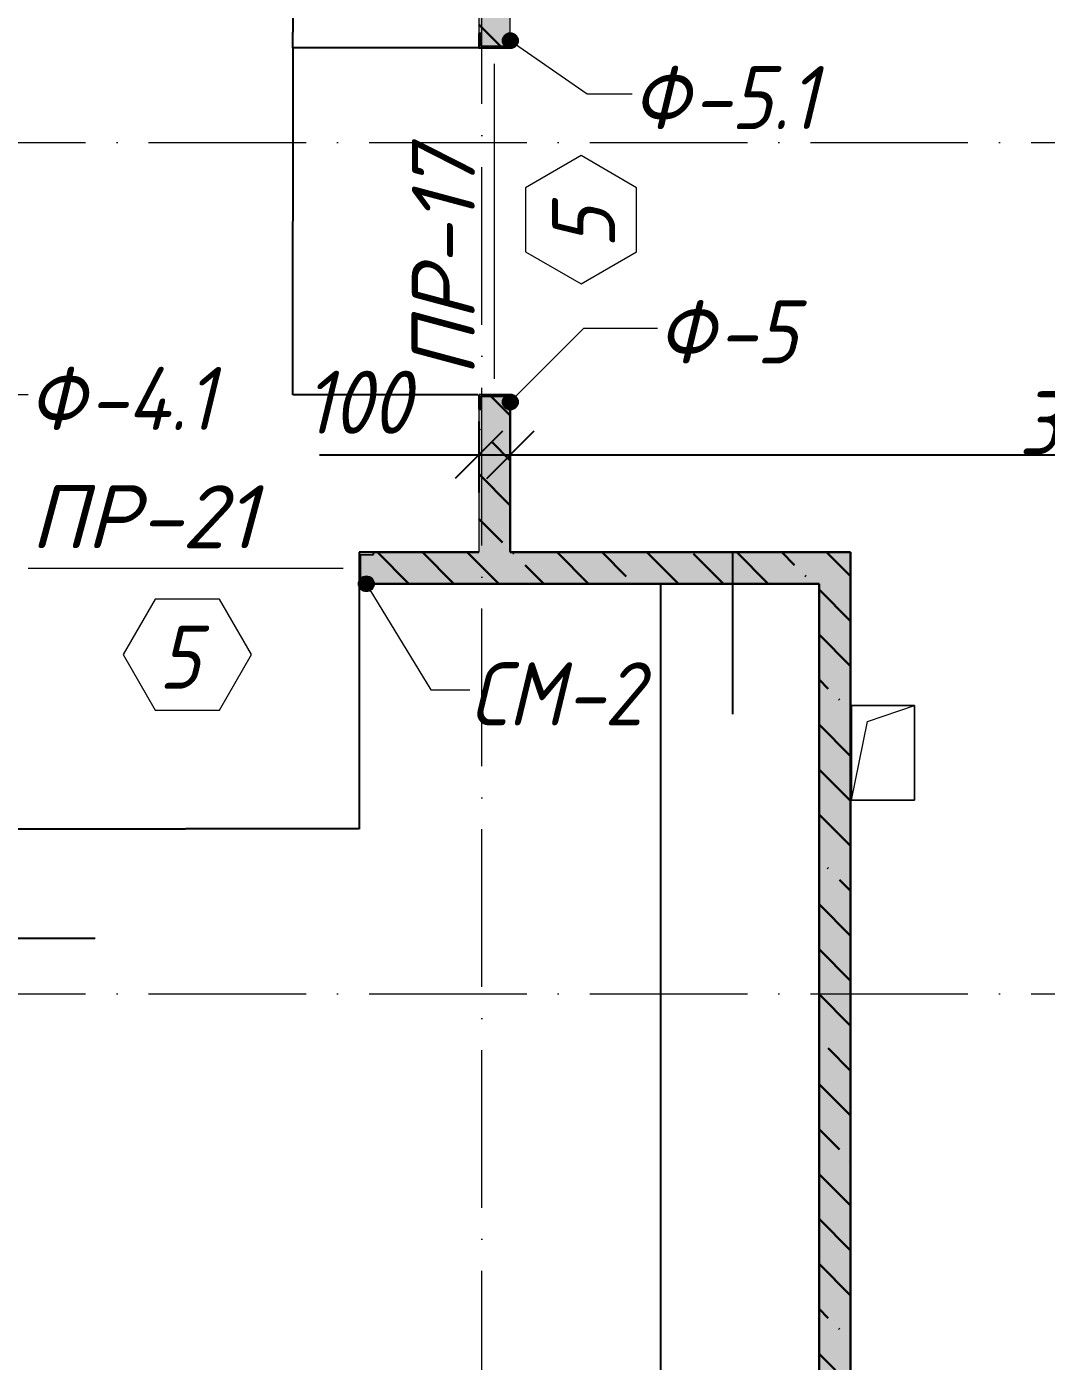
# Model space of a CAD drawing. Header units: millimetres. Extents: x 12986 to 523328, y -9759 to 30092.
# Drawn here: x 141212 to 144448, y 6634 to 10867 of the extents above; entities that cross this region are included whole.
import ezdxf

# ---------------------------------------------------------------- set-up
doc = ezdxf.new("R2010")
doc.units = ezdxf.units.MM
doc.linetypes.add('50_200_ШТРИХ_1Т_ш5_п1_п1_', pattern=[700, 500, -100, 0, -100])
for name, color, linetype, lineweight in [('0) ПГП', 1, 'Continuous', 30), ('4) ПГП красный расчет', 12, 'Continuous', 30), ('A-ANNO-DIMS', 7, 'Continuous', 9), ('A-DOOR-IDEN', 7, 'Continuous', 9), ('A-FLOR', 7, 'Continuous', 9), ('A-GENM', 7, 'Continuous', 9), ('A-GENM-1', 7, 'Continuous', 25), ('A-GENM-IDEN', 7, 'Continuous', 9), ('A-WALL-6', 18, 'Continuous', 13), ('Оси-2', 7, '50_200_ШТРИХ_1Т_ш5_п1_п1_', 9)]:
    doc.layers.add(name, color=color, linetype=linetype, lineweight=lineweight)
doc.styles.add('ISOCPEUR_I_3', font='isocpeui.ttf', dxfattribs={"width": 0.9, "height": 200})
doc.styles.add('ISOCPEUR_I_5', font='isocpeui.ttf', dxfattribs={"height": 200})
doc.dimstyles.new('ISO-2_0_0_9К_СРЕДНИЙ_6', dxfattribs={"dimscale": 304.8, "dimtxt": 199.196235, "dimasz": 0.492126, "dimexe": 0.393701, "dimexo": 0, "dimgap": 0, "dimtad": 1, "dimdec": 0, "dimzin": 0, "dimdsep": 46, "dimtxsty": 'ISOCPEUR_I_3', "dimblk1": 'OBLIQUE', "dimblk2": 'OBLIQUE', "dimsah": 1, "dimcen": 0.09, "dimdle": 0.393701, "dimazin": 0, "dimtfac": 1, "dimtdec": 4, "dimtix": 1, "dimtmove": 1, "dimatfit": 3, "dimfxl": 1, "dimtvp": 1, "dimtolj": 1, "dimtzin": 0, "dimarcsym": 2})
doc.dimstyles.new('ISO-2_0_0_9К_СРЕДНИЙ_7', dxfattribs={"dimscale": 304.8, "dimtxt": 199.196235, "dimasz": 0.492126, "dimexe": 0.393701, "dimexo": 0, "dimgap": 0, "dimtad": 1, "dimdec": 0, "dimzin": 0, "dimdsep": 46, "dimtxsty": 'ISOCPEUR_I_3', "dimblk1": 'OBLIQUE', "dimblk2": 'OBLIQUE', "dimsah": 1, "dimcen": 0.09, "dimdle": 0.393701, "dimazin": 0, "dimtfac": 1, "dimtdec": 4, "dimtix": 1, "dimtmove": 0, "dimatfit": 3, "dimfxl": 1, "dimtvp": 1, "dimtolj": 1, "dimtzin": 0, "dimarcsym": 2})
doc.dimstyles.get("Standard").update_dxf_attribs({"dimtxt": 0.18, "dimasz": 0.18, "dimexe": 0.18, "dimexo": 0.0625, "dimgap": 0.09, "dimtad": 0, "dimtih": 1, "dimtoh": 1, "dimdec": 4, "dimzin": 0, "dimdsep": 46, "dimtxsty": 'Standard', "dimcen": 0.09, "dimadec": 0, "dimazin": 0, "dimtfac": 1, "dimtdec": 4, "dimtofl": 0, "dimtmove": 0, "dimatfit": 3, "dimfxl": 1, "dimtolj": 1, "dimtzin": 0, "dimarcsym": 0})
pattern_1 = [(50, (61996.893, 0), (72.873764, -6.37607), [7.62, -83.82]), (355, (61996.89, 0), (-14.09699, 76.422444), [6.096, -67.056]), (100.451, (62002.966, -0.53), (58.776964, 70.04687), [6.476, -71.236]), (46.184, (61996.89, 20.32), (108.43142, -16.81745), [11.43, -125.73]), (96.636, (62005.93, 18.92), (94.961, 98.97089), [9.714, -106.854]), (351.184, (61996.89, 20.32), (94.96227, 98.97018), [9.144, -100.584]), (21, (62007.053, 15.24), (60.64565, -40.906537), [7.62, -83.82]), (326, (62007.05, 15.24), (24.72083, 73.67493), [6.096, -67.056]), (71.451, (62012.11, 11.83), (85.36689, 32.768737), [6.476, -71.236]), (37.5, (61996.893, 0), (1.235525, 33.8224325), [3.353, -62.89, 3.353, -64.719, -67.31]), (37.5, (61996.893, 0), (1.235525, 33.8224325), [-134.315, 3.353, -63.957]), (7.5, (61996.893, 0), (26.728146, 40.07255), [3.353, -35.458, 3.353, -61.366, -25.654]), (7.5, (61996.893, 0), (26.728146, 40.07255), [-103.53, 3.353, -22.301]), (327.5, (61974.236, 0), (54.2363175, -2.292117), [3.353, -22.047, 3.353, -75.895, -105.156]), (327.5, (61974.236, 0), (54.2363175, -2.292117), [-104.648, 3.353, -101.803]), (317.5, (61964.076, 0), (59.25158, 10.17014), [3.353, -29.667, 3.353, -49.276, -74.676]), (317.5, (61964.076, 0), (59.25158, 10.17014), [-85.649, 3.353, -71.323])]
pattern_2 = [(135, (61996.9, 0), (-142.5612, -142.5612), []), (135, (62139.46, 0), (-142.5612, -142.5612), [252.016, -50.403, 3.353, -47.05])]

# ---------------------------------------------------------------- blocks, each defined once
blk = doc.blocks.new('AR_Отверстие прямоугольное _в плите_ - AR_Отверстие прямоугольное _в плите_-24463894-АР1_Кладочный план 1 этажа')
at = {"layer": 'A-GENM'}
for p, q in [((100, 150), (-100, 150)), ((-100, 150), (-100, -150)), ((-50, 100), (100, 150)), ((100, -150), (100, 150)), ((-100, -150), (-50, 100)), ((-100, -150), (100, -150))]:
    blk.add_line(p, q, dxfattribs=at)
blk = doc.blocks.new('Фахверк_СКБ_Швеллер - Ф-5_1_100х3600_развернут-25622740-АР1_Кладочный план 1 этажа')
at = {"layer": 'A-GENM-1'}
for p, q in [((171, 50), (125, 50)), ((125, 50), (125, -50)), ((129.5, 42.4), (171, 42.4)), ((129.5, -42.4), (129.5, 42.4)), ((171, 42.4), (171, 50)), ((125, -50), (171, -50)), ((171, -42.4), (129.5, -42.4)), ((171, -50), (171, -42.4))]:
    blk.add_line(p, q, dxfattribs=at)
blk = doc.blocks.new('Фахверк_СКБ_Швеллер - Ф-5_100х3600-25560001-АР1_Кладочный план 1 этажа')
at = {"layer": 'A-GENM-1'}
for p, q in [((171, 50), (125, 50)), ((125, 50), (125, -50)), ((129.5, 42.4), (171, 42.4)), ((129.5, -42.4), (129.5, 42.4)), ((171, 42.4), (171, 50)), ((125, -50), (171, -50)), ((171, -42.4), (129.5, -42.4)), ((171, -50), (171, -42.4))]:
    blk.add_line(p, q, dxfattribs=at)
blk = doc.blocks.new('Фахверк_СКБ_Швеллер_Тип 2 - СМ-2_100х2230h-25616979-АР1_Кладочный план 1 этажа')
at = {"layer": 'A-GENM-1'}
for p, q in [((171, 50), (125, 50)), ((125, 50), (125, -50)), ((129.5, 42.4), (171, 42.4)), ((129.5, -42.4), (129.5, 42.4)), ((171, 42.4), (171, 50)), ((125, -50), (171, -50)), ((171, -42.4), (129.5, -42.4)), ((171, -50), (171, -42.4))]:
    blk.add_line(p, q, dxfattribs=at)
blk = doc.blocks.new('AAR_СКБ_Марка_Двери_Перемычка и проем - Марка перемычки и проема-25306769-АР1_Кладочный план 1 этажа')
at = {"layer": 'A-DOOR-IDEN'}
for p, q in [((-5, 0), (5, 0)), ((-0.968, -0.984), (-1.986, -2.747)), ((1.067, -0.984), (-0.968, -0.984)), ((2.085, -2.747), (1.067, -0.984)), ((-1.986, -2.747), (-0.968, -4.509)), ((1.067, -4.509), (2.085, -2.747)), ((-0.968, -4.509), (1.067, -4.509))]:
    blk.add_line(p, q, dxfattribs=at)
blk = doc.blocks.new('DIMBLOCK559-АР1_Кладочный план 1 этажа')
at = {"layer": 'A-ANNO-DIMS', "color": 0, "lineweight": -2, "transparency": 16777216}
for p, q in [((141166.9, 9069.1), (141166.9, 7975.8)), ((141097.4, 8428.7), (141097.4, 7975.8)), ((141097.5, 7976), (141166.7, 7976)), ((141166.9, 7976), (141429.9, 7976))]:
    blk.add_line(p, q, dxfattribs=at)
at = {"layer": 'A-ANNO-DIMS', "color": 0, "transparency": 16777216}
for points in [[(141097.5, 7976), (141097.5, 7975.9), (141097.4, 7976)], [(141166.7, 7976), (141166.7, 7975.9), (141166.9, 7976)]]:
    blk.add_solid(points, dxfattribs=at)
at = {"layer": 'Defpoints', "color": 0, "transparency": 16777216}
for p in [(141166.9, 9069.1), (141097.4, 8428.7), (141166.9, 7976)]:
    blk.add_point(p, dxfattribs=at)
at = {"layer": 'A-ANNO-DIMS', "color": 0, "transparency": 16777216, "insert": (141278.8, 7976.1), "char_height": 0.18, "width": 303.391, "attachment_point": 1, "line_spacing_factor": 1.149209}
blk.add_mtext('\\A1;69.5245', dxfattribs=at)
blk = doc.blocks.new('DIMBLOCK560-АР1_Кладочный план 1 этажа')
at = {"layer": 'A-ANNO-DIMS', "color": 0, "lineweight": -2, "transparency": 16777216}
for p, q in [((141166.9, 9069.1), (141166.9, 8322.5)), ((142266.9, 9100.4), (142266.9, 8322.5)), ((141167.1, 8322.7), (141716.2, 8322.7)), ((142266.7, 8322.7), (141717.6, 8322.7))]:
    blk.add_line(p, q, dxfattribs=at)
at = {"layer": 'A-ANNO-DIMS', "color": 0, "transparency": 16777216}
for points in [[(141167.1, 8322.7), (141167.1, 8322.6), (141166.9, 8322.7)], [(142266.7, 8322.7), (142266.7, 8322.6), (142266.9, 8322.7)]]:
    blk.add_solid(points, dxfattribs=at)
at = {"layer": 'Defpoints', "color": 0, "transparency": 16777216}
for p in [(141166.9, 9069.1), (142266.9, 9100.4), (142266.9, 8322.7)]:
    blk.add_point(p, dxfattribs=at)
at = {"layer": 'A-ANNO-DIMS', "color": 0, "transparency": 16777216, "insert": (141716.9, 8322.7), "char_height": 0.18, "width": 514.846, "attachment_point": 5}
blk.add_mtext('\\A1;1100.0000', dxfattribs=at)
blk = doc.blocks.new('DIMBLOCK565-АР1_Кладочный план 1 этажа')
at = {"layer": 'A-ANNO-DIMS', "color": 0, "lineweight": -2, "transparency": 16777216}
for p, q in [((143329.5, 9200.4), (143452.5, 9200.4)), ((143452.3, 9200.2), (143452.3, 9100.6)), ((143329.5, 9100.4), (143452.5, 9100.4)), ((143452.3, 9100.4), (143452.3, 8687.4)), ((143452.3, 8687.4), (143452.1, 8687.4))]:
    blk.add_line(p, q, dxfattribs=at)
at = {"layer": 'A-ANNO-DIMS', "color": 0, "transparency": 16777216}
for points in [[(143452.3, 9200.2), (143452.3, 9200.2), (143452.3, 9200.4)], [(143452.3, 9100.6), (143452.3, 9100.6), (143452.3, 9100.4)]]:
    blk.add_solid(points, dxfattribs=at)
at = {"layer": 'Defpoints', "color": 0, "transparency": 16777216}
for p in [(143329.4, 9200.4), (143329.4, 9100.4), (143452.3, 9100.4)]:
    blk.add_point(p, dxfattribs=at)
at = {"layer": 'A-ANNO-DIMS', "color": 0, "transparency": 16777216, "insert": (143451.8, 8482.8), "char_height": 0.18, "width": 409.118, "attachment_point": 1, "rotation": 90, "line_spacing_factor": 1.149209}
blk.add_mtext('\\A1;100.0000', dxfattribs=at)
blk = doc.blocks.new('DIMBLOCK566-АР1_Кладочный план 1 этажа')
at = {"layer": 'A-ANNO-DIMS', "color": 0, "lineweight": -2, "transparency": 16777216}
for p, q in [((143329.3, 9100.4), (143223.1, 9100.4)), ((143223.3, 9100.2), (143223.3, 6575.4)), ((143223.3, 4050.2), (143223.3, 6575)), ((142847, 4050), (143223.5, 4050))]:
    blk.add_line(p, q, dxfattribs=at)
at = {"layer": 'A-ANNO-DIMS', "color": 0, "transparency": 16777216}
for points in [[(143223.3, 9100.2), (143223.4, 9100.2), (143223.3, 9100.4)], [(143223.3, 4050.2), (143223.4, 4050.2), (143223.3, 4050)]]:
    blk.add_solid(points, dxfattribs=at)
at = {"layer": 'Defpoints', "color": 0, "transparency": 16777216}
for p in [(143329.4, 9100.4), (142846.9, 4050), (143223.3, 4050)]:
    blk.add_point(p, dxfattribs=at)
at = {"layer": 'A-ANNO-DIMS', "color": 0, "transparency": 16777216, "insert": (143223.3, 6575.2), "char_height": 0.18, "width": 606.782, "attachment_point": 5}
blk.add_mtext('\\A1;5050.4202', dxfattribs=at)
blk = doc.blocks.new('DIMBLOCK567-АР1_Кладочный план 1 этажа')
at = {"layer": 'A-ANNO-DIMS', "color": 0, "lineweight": -2, "transparency": 16777216}
for p, q in [((142346.8, 10900), (142056.4, 10900)), ((142056.6, 10899.8), (142056.6, 10850.2)), ((142056.6, 10800.2), (142056.6, 10849.8)), ((142646.8, 10800), (142056.4, 10800))]:
    blk.add_line(p, q, dxfattribs=at)
at = {"layer": 'A-ANNO-DIMS', "color": 0, "transparency": 16777216}
for points in [[(142056.6, 10899.8), (142056.6, 10899.8), (142056.6, 10900)], [(142056.6, 10800.2), (142056.6, 10800.2), (142056.6, 10800)]]:
    blk.add_solid(points, dxfattribs=at)
at = {"layer": 'Defpoints', "color": 0, "transparency": 16777216}
for p in [(142346.9, 10900), (142056.6, 10800), (142646.9, 10800)]:
    blk.add_point(p, dxfattribs=at)
at = {"layer": 'A-ANNO-DIMS', "color": 0, "transparency": 16777216, "insert": (142056.6, 10850), "char_height": 0.18, "width": 409.118, "attachment_point": 5}
blk.add_mtext('\\A1;100.0000', dxfattribs=at)
blk = doc.blocks.new('DIMBLOCK568-АР1_Кладочный план 1 этажа')
at = {"layer": 'A-ANNO-DIMS', "color": 0, "lineweight": -2, "transparency": 16777216}
for p, q in [((142646.8, 10800), (142056.4, 10800)), ((142056.6, 10799.8), (142056.6, 10250.2)), ((142056.6, 9700.2), (142056.6, 10249.8)), ((142643.8, 9700), (142056.4, 9700))]:
    blk.add_line(p, q, dxfattribs=at)
at = {"layer": 'A-ANNO-DIMS', "color": 0, "transparency": 16777216}
for points in [[(142056.6, 10799.8), (142056.6, 10799.8), (142056.6, 10800)], [(142056.6, 9700.2), (142056.6, 9700.2), (142056.6, 9700)]]:
    blk.add_solid(points, dxfattribs=at)
at = {"layer": 'Defpoints', "color": 0, "transparency": 16777216}
for p in [(142646.9, 10800), (142056.6, 9700), (142643.8, 9700)]:
    blk.add_point(p, dxfattribs=at)
at = {"layer": 'A-ANNO-DIMS', "color": 0, "transparency": 16777216, "insert": (142056.6, 10250), "char_height": 0.18, "width": 514.846, "attachment_point": 5}
blk.add_mtext('\\A1;1100.0000', dxfattribs=at)
blk = doc.blocks.new('_Oblique')
at = {"color": 0, "linetype": 'ByBlock', "lineweight": -2}
blk.add_line((-0.5, -0.5), (0.5, 0.5), dxfattribs=at)
blk = doc.blocks.new('DIMBLOCK773-АР1_Кладочный план 1 этажа')
at = {"layer": 'A-ANNO-DIMS', "color": 0, "lineweight": -2, "transparency": 16777216}
for p, q in [((142646.9, 9615.6), (142646.9, 9389.5)), ((142746.9, 9615.6), (142746.9, 9389.5)), ((142141.3, 9509.5), (142646.9, 9509.5)), ((142526.9, 9509.5), (142866.9, 9509.5))]:
    blk.add_line(p, q, dxfattribs=at)
at = {"layer": 'Defpoints', "color": 0, "transparency": 16777216}
for p in [(142646.9, 9615.6), (142746.9, 9615.6), (142746.9, 9509.5)]:
    blk.add_point(p, dxfattribs=at)
at = {"layer": 'A-ANNO-DIMS', "color": 0, "lineweight": -2, "transparency": 16777216, "xscale": 150, "yscale": 150, "zscale": 150, "rotation": 180}
blk.add_blockref('_Oblique', (142646.9, 9509.5), dxfattribs=at)
at = {"layer": 'A-ANNO-DIMS', "color": 0, "lineweight": -2, "transparency": 16777216, "xscale": 150, "yscale": 150, "zscale": 150}
blk.add_blockref('_Oblique', (142746.9, 9509.5), dxfattribs=at)
at = {"layer": 'A-ANNO-DIMS', "color": 0, "transparency": 16777216, "insert": (142092.6, 9776.2), "char_height": 200, "width": 409.118, "attachment_point": 1, "line_spacing_factor": 1.149209, "style": 'ISOCPEUR_I_3'}
blk.add_mtext('\\A1;100', dxfattribs=at)
blk = doc.blocks.new('DIMBLOCK774-АР1_Кладочный план 1 этажа')
at = {"layer": 'A-ANNO-DIMS', "color": 0, "lineweight": -2, "transparency": 16777216}
for p, q in [((142746.9, 9615.6), (142746.9, 9389.5)), ((146476.9, 9615.6), (146476.9, 9389.5)), ((142626.9, 9509.5), (146596.9, 9509.5))]:
    blk.add_line(p, q, dxfattribs=at)
at = {"layer": 'Defpoints', "color": 0, "transparency": 16777216}
for p in [(142746.9, 9615.6), (146476.9, 9615.6), (146476.9, 9509.5)]:
    blk.add_point(p, dxfattribs=at)
at = {"layer": 'A-ANNO-DIMS', "color": 0, "lineweight": -2, "transparency": 16777216, "xscale": 150, "yscale": 150, "zscale": 150, "rotation": 180}
blk.add_blockref('_Oblique', (142746.9, 9509.5), dxfattribs=at)
at = {"layer": 'A-ANNO-DIMS', "color": 0, "lineweight": -2, "transparency": 16777216, "xscale": 150, "yscale": 150, "zscale": 150}
blk.add_blockref('_Oblique', (146476.9, 9509.5), dxfattribs=at)
at = {"layer": 'A-ANNO-DIMS', "color": 0, "transparency": 16777216, "insert": (144611.9, 9610.8), "char_height": 200, "width": 606.782, "attachment_point": 5, "style": 'ISOCPEUR_I_3'}
blk.add_mtext('\\A1;3730', dxfattribs=at)

msp = doc.modelspace()

# ---------------------------------------------------------------- hatches: boundary and pattern name
at = {"layer": '0) ПГП'}
h = msp.add_hatch(dxfattribs=at)
h.set_pattern_fill('FP_16', color=256, style=0, pattern_type=2)
h.set_pattern_definition(pattern_1)
h.paths.add_polyline_path([(142646.89325, 9200.42021), (142746.89325, 9200.42021), (142746.89325, 9654), (142739.29325, 9654), (142739.29325, 9695.5), (142654.49325, 9695.5), (142654.49325, 9654), (142646.89325, 9654)], flags=0)
h.paths.add_polyline_path([(142654.49325, 10804.5), (142739.29325, 10804.5), (142739.29325, 10846), (142746.89325, 10846), (142746.89325, 10900), (142646.89325, 10900), (142646.89325, 10846), (142654.49325, 10846)], flags=0)
h = msp.add_hatch(dxfattribs=at)
h.set_pattern_fill('FP_17', color=256, style=0, pattern_type=2)
h.set_pattern_definition(pattern_2)
h.paths.add_polyline_path([(142646.89325, 9200.42021), (142746.89325, 9200.42021), (142746.89325, 9654), (142739.29325, 9654), (142739.29325, 9695.5), (142654.49325, 9695.5), (142654.49325, 9654), (142646.89325, 9654)], flags=0)
h.paths.add_polyline_path([(142654.49325, 10804.5), (142739.29325, 10804.5), (142739.29325, 10846), (142746.89325, 10846), (142746.89325, 10900), (142646.89325, 10900), (142646.89325, 10846), (142654.49325, 10846)], flags=0)
h = msp.add_hatch(dxfattribs=at)
h.set_pattern_fill('FP_16', color=256, style=0, pattern_type=2)
h.set_pattern_definition(pattern_1)
h.paths.add_polyline_path([(143726.89326, 9100.42021), (143826.89326, 9100.42021), (143826.89326, 9200.42021), (142312.89328, 9200.42021), (142312.89328, 9192.82021), (142271.39328, 9192.82021), (142271.39328, 9108.02021), (142312.89328, 9108.02021), (142312.89328, 9100.42021), (142326.10381, 9100.42021)], flags=0)
h.paths.add_polyline_path([(138972.89328, 9100.42021), (139710.89328, 9100.42021), (139710.89328, 9108.02021), (139752.39328, 9108.02021), (139752.39328, 9192.82021), (139710.89328, 9192.82021), (139710.89328, 9200.42021), (138972.89328, 9200.42021), (138972.89328, 9192.82021), (138931.39328, 9192.82021), (138931.39328, 9108.02021), (138972.89328, 9108.02021)], flags=0)
h.paths.add_polyline_path([(137696.89326, 9100.42021), (137930.89328, 9100.42021), (137930.89328, 9108.02021), (137972.39328, 9108.02021), (137972.39328, 9192.82021), (137930.89328, 9192.82021), (137930.89328, 9200.42021), (137702.89326, 9200.42021), (137702.89326, 9181), (137696.89326, 9181), (137696.89326, 9108.02021)], flags=0)
h.paths.add_polyline_path([(141120.89328, 9100.42021), (141120.89328, 9108.02021), (141162.39328, 9108.02021), (141161.60943, 9192.82021), (141120.89328, 9192.82021), (141120.89328, 9200.42021), (140902.89328, 9200.42021), (140902.89328, 9192.82021), (140861.39328, 9192.82021), (140861.39328, 9108.02021), (140902.89328, 9108.02021), (140902.89328, 9100.42021), (141097.36882, 9100.42021)], flags=0)
h = msp.add_hatch(dxfattribs=at)
h.set_pattern_fill('FP_17', color=256, style=0, pattern_type=2)
h.set_pattern_definition(pattern_2)
h.paths.add_polyline_path([(143726.89326, 9100.42021), (143826.89326, 9100.42021), (143826.89326, 9200.42021), (142312.89328, 9200.42021), (142312.89328, 9192.82021), (142271.39328, 9192.82021), (142271.39328, 9108.02021), (142312.89328, 9108.02021), (142312.89328, 9100.42021), (142326.10381, 9100.42021)], flags=0)
h.paths.add_polyline_path([(138972.89328, 9100.42021), (139710.89328, 9100.42021), (139710.89328, 9108.02021), (139752.39328, 9108.02021), (139752.39328, 9192.82021), (139710.89328, 9192.82021), (139710.89328, 9200.42021), (138972.89328, 9200.42021), (138972.89328, 9192.82021), (138931.39328, 9192.82021), (138931.39328, 9108.02021), (138972.89328, 9108.02021)], flags=0)
h.paths.add_polyline_path([(137696.89326, 9100.42021), (137930.89328, 9100.42021), (137930.89328, 9108.02021), (137972.39328, 9108.02021), (137972.39328, 9192.82021), (137930.89328, 9192.82021), (137930.89328, 9200.42021), (137702.89326, 9200.42021), (137702.89326, 9181), (137696.89326, 9181), (137696.89326, 9108.02021)], flags=0)
h.paths.add_polyline_path([(141120.89328, 9100.42021), (141120.89328, 9108.02021), (141162.39328, 9108.02021), (141161.60943, 9192.82021), (141120.89328, 9192.82021), (141120.89328, 9200.42021), (140902.89328, 9200.42021), (140902.89328, 9192.82021), (140861.39328, 9192.82021), (140861.39328, 9108.02021), (140902.89328, 9108.02021), (140902.89328, 9100.42021), (141097.36882, 9100.42021)], flags=0)
h = msp.add_hatch(dxfattribs=at)
h.set_pattern_fill('FP_16', color=256, style=0, pattern_type=2)
h.set_pattern_definition(pattern_1)
h.paths.add_polyline_path([(143726.89326, 3749.99989), (143826.89326, 3749.99989), (143826.89326, 9100.42021), (143726.89326, 9100.42021), (143726.89326, 4432.17218)], flags=0)
h = msp.add_hatch(dxfattribs=at)
h.set_pattern_fill('FP_17', color=256, style=0, pattern_type=2)
h.set_pattern_definition(pattern_2)
h.paths.add_polyline_path([(143726.89326, 3749.99989), (143826.89326, 3749.99989), (143826.89326, 9100.42021), (143726.89326, 9100.42021), (143726.89326, 4432.17218)], flags=0)
at = {"layer": 'A-GENM-IDEN'}
h = msp.add_hatch(color=256, dxfattribs=at)
edge = h.paths.add_edge_path(flags=0)
edge.add_arc((142746.89325, 10823), 25, 0, 360)
h = msp.add_hatch(color=256, dxfattribs=at)
edge = h.paths.add_edge_path(flags=0)
edge.add_arc((142746.89325, 9677), 25, 0, 360)
h = msp.add_hatch(color=256, dxfattribs=at)
edge = h.paths.add_edge_path(flags=0)
edge.add_arc((142289.89328, 9100.42021), 25, 0, 360)

# ---------------------------------------------------------------- linework, layer by layer
at = {"layer": '0) ПГП'}
for p, q in [((143826.89326, 3749.99989), (143826.89326, 9200.42021)), ((142312.89328, 9100.42021), (143726.89326, 9100.42021))]:
    msp.add_line(p, q, dxfattribs=at)
at = {"layer": '4) ПГП красный расчет'}
for p, q in [((142746.89325, 9200.42021), (142746.89325, 9654)), ((142646.89325, 9200.42021), (142312.89328, 9200.42021)), ((143826.89326, 9200.42021), (142746.89325, 9200.42021)), ((143726.89326, 9100.42021), (143726.89326, 3749.99989))]:
    msp.add_line(p, q, dxfattribs=at)
at = {"layer": 'A-FLOR'}
for p, q in [((143829.89326, 8714.00021), (144029.89326, 8714.00021)), ((143829.89326, 8414.00021), (143829.89326, 8714.00021)), ((144029.89326, 8714.00021), (144029.89326, 8414.00021)), ((144029.89326, 8414.00021), (143829.89326, 8414.00021))]:
    msp.add_line(p, q, dxfattribs=at)
at = {"layer": 'A-GENM-IDEN'}
for p, q in [((142746.89325, 10823), (142991.05192, 10654.82744)), ((142991.05192, 10654.82744), (143133.40243, 10654.82744)), ((142746.89325, 9677), (142980.33631, 9911.58076)), ((142980.33631, 9911.58076), (143213.77937, 9911.58076)), ((140946.15531, 9700.44566), (141216.89328, 9700.44566)), ((142289.89328, 9100.42021), (142494.36855, 8763.68516)), ((142494.36855, 8763.68516), (142618.46687, 8763.68516))]:
    msp.add_line(p, q, dxfattribs=at)
for centre in [(142746.89325, 10823), (142746.89325, 9677), (142289.89328, 9100.42021)]:
    msp.add_circle(centre, 25, dxfattribs=at)
at = {"layer": 'A-WALL-6'}
for p, q in [((142646.89325, 10900), (142646.89325, 10846)), ((142746.89325, 10846), (142746.89325, 10900)), ((142646.89325, 9654), (142646.89325, 9200.42021))]:
    msp.add_line(p, q, dxfattribs=at)
at = {"layer": 'Оси-2'}
for p, q in [((142656.89325, -4080), (142656.89325, 28615.14604)), ((57586.89328, 10500), (187948.52131, 10500)), ((57586.89328, 7800), (187948.52131, 7800))]:
    msp.add_line(p, q, dxfattribs=at)

# ---------------------------------------------------------------- block references
at = {"layer": 'A-DOOR-IDEN', "xscale": 99.99999999999993, "yscale": 99.99999999999993, "zscale": 99.99999999999993, "rotation": 89.99999999999977}
msp.add_blockref('AAR_СКБ_Марка_Двери_Перемычка и проем - Марка перемычки и проема-25306769-АР1_Кладочный план 1 этажа', (142696.89325, 10250), dxfattribs=at)
at = {"layer": 'A-DOOR-IDEN', "xscale": 99.99999999999993, "yscale": 99.99999999999993, "zscale": 99.99999999999993}
msp.add_blockref('AAR_СКБ_Марка_Двери_Перемычка и проем - Марка перемычки и проема-25306769-АР1_Кладочный план 1 этажа', (141716.89328, 9150.42021), dxfattribs=at)
at = {"layer": 'A-GENM'}
msp.add_blockref('AR_Отверстие прямоугольное _в плите_ - AR_Отверстие прямоугольное _в плите_-24463894-АР1_Кладочный план 1 этажа', (143929.89326, 8564.00021), dxfattribs=at)
at = {"layer": 'A-GENM-1'}
for name, p, rotation in [('Фахверк_СКБ_Швеллер - Ф-5_1_100х3600_развернут-25622740-АР1_Кладочный план 1 этажа', (142696.89325, 10675), 89.99999999999987), ('Фахверк_СКБ_Швеллер - Ф-5_100х3600-25560001-АР1_Кладочный план 1 этажа', (142696.89325, 9825), 269.9999999999998)]:
    msp.add_blockref(name, p, dxfattribs=dict(at, rotation=rotation))
msp.add_blockref('Фахверк_СКБ_Швеллер_Тип 2 - СМ-2_100х2230h-25616979-АР1_Кладочный план 1 этажа', (142141.89328, 9150.42021), dxfattribs=at)

# ---------------------------------------------------------------- texts
at = {"layer": 'A-DOOR-IDEN', "insert": (142879.53463, 10163.80147), "char_height": 200, "width": 158.734125, "attachment_point": 1, "rotation": 90, "style": 'ISOCPEUR_I_3'}
msp.add_mtext('\\fISOCPEUR|b0|i1|c204|p34|;\\W.9;5', dxfattribs=at)
at = {"layer": 'A-DOOR-IDEN', "insert": (141630.69476, 8967.77884), "char_height": 200, "width": 158.734125, "attachment_point": 1, "style": 'ISOCPEUR_I_3'}
msp.add_mtext('\\fISOCPEUR|b0|i1|c204|p34|;\\W.9;5', dxfattribs=at)
at = {"layer": 'A-GENM-IDEN', "char_height": 200, "attachment_point": 1}
for s, insert, width, style in [('\\fISOCPEUR|b0|i1|c204|p34|;\\W.9;Ф', (143133.40243, 10742.44202), 230.886, 'ISOCPEUR_I_3'), ('-5.1', (143323.90243, 10742.44202), 505.063125, 'ISOCPEUR_I_3'), ('\\fISOCPEUR|b0|i1|c204|p34|;\\W.9;Ф', (143213.77937, 9999.19534), 230.886, 'ISOCPEUR_I_3'), ('-5', (143404.27937, 9999.19534), 317.46825, 'ISOCPEUR_I_3'), ('\\fISOCPEUR|b0|i1|c204|p34|;\\W.9;Ф', (141216.89328, 9788.06024), 230.886, 'ISOCPEUR_I_3'), ('-4.1', (141407.39328, 9788.06024), 533.923875, 'ISOCPEUR_I_3'), ('ПР', (141224.10835, 9412.89418), 416.8775, 'ISOCPEUR_I_5'), ('-21', (141568.06669, 9412.89418), 481.0125, 'ISOCPEUR_I_5'), ('СМ', (142618.46687, 8851.29974), 367.9745625, 'ISOCPEUR_I_3'), ('-2', (142922.07625, 8851.29974), 317.46825, 'ISOCPEUR_I_3')]:
    msp.add_mtext(s, dxfattribs=dict(at, insert=insert, width=width, style=style))
at = {"layer": 'A-GENM-IDEN', "char_height": 200, "attachment_point": 1, "rotation": 90, "style": 'ISOCPEUR_I_5'}
for s, insert, width in [('-17', (142434.41929, 10101.1734), 481.0125), ('ПР', (142434.41929, 9757.21507), 416.8775)]:
    msp.add_mtext(s, dxfattribs=dict(at, insert=insert, width=width))

# ---------------------------------------------------------------- dimensions: what is measured, and where the dimension line sits
at = {"layer": 'A-ANNO-DIMS'}
for base, p1, p2, picture, middle in [((142056.58608, 10800), (142346.89331, 10900), (142646.89325, 10800), 'DIMBLOCK567-АР1_Кладочный план 1 этажа', (142056.58608, 10850)), ((142056.58608, 9700), (142646.89325, 10800), (142643.84525, 9700), 'DIMBLOCK568-АР1_Кладочный план 1 этажа', (142056.58608, 10250)), ((143223.32963, 4049.99997), (143329.39564, 9100.42021), (142846.89328, 4049.99997), 'DIMBLOCK566-АР1_Кладочный план 1 этажа', (143223.32963, 6575.21009))]:
    dim = msp.add_linear_dim(base=base, p1=p1, p2=p2, angle=90, dimstyle='Standard', dxfattribs=at)
    dim.commit()
    dim.dimension.update_dxf_attribs({"geometry": picture, "text_midpoint": middle})
dim = msp.add_linear_dim(base=(142746.89325, 9509.50254), p1=(142646.89325, 9615.56856), p2=(142746.89325, 9615.56856), dimstyle='ISO-2_0_0_9К_СРЕДНИЙ_6', override={"dimpost": '<>', "dimfxl": 100}, dxfattribs=at)
dim.commit()
dim.dimension.update_dxf_attribs({"geometry": 'DIMBLOCK773-АР1_Кладочный план 1 этажа', "text_midpoint": (142297.16193, 9365.09392), "dimtype": 160})
dim = msp.add_linear_dim(base=(146476.89328, 9509.50254), p1=(142746.89325, 9615.56856), p2=(146476.89328, 9615.56856), dimstyle='ISO-2_0_0_9К_СРЕДНИЙ_7', override={"dimpost": '<>', "dimfxl": 3730.00003}, dxfattribs=at)
dim.commit()
dim.dimension.update_dxf_attribs({"geometry": 'DIMBLOCK774-АР1_Кладочный план 1 этажа', "text_midpoint": (144611.89327, 9610.79042)})
dim = msp.add_linear_dim(base=(143452.31412, 9100.42021), p1=(143329.39564, 9200.42021), p2=(143329.39564, 9100.42021), angle=90, dimstyle='Standard', dxfattribs=at)
dim.commit()
dim.dimension.update_dxf_attribs({"geometry": 'DIMBLOCK565-АР1_Кладочный план 1 этажа', "text_midpoint": (143451.92412, 8687.39638), "dimtype": 160, "text_rotation": 90})
dim = msp.add_linear_dim(base=(141166.89328, 7975.97235), p1=(141097.36882, 8428.73558), p2=(141166.89328, 9069.14812), dimstyle='Standard', dxfattribs=at)
dim.commit()
dim.dimension.update_dxf_attribs({"geometry": 'DIMBLOCK559-АР1_Кладочный план 1 этажа', "text_midpoint": (141430.48302, 7975.97235), "dimtype": 160})
dim = msp.add_linear_dim(base=(142266.89328, 8322.66956), p1=(141166.89328, 9069.14812), p2=(142266.89328, 9100.42021), dimstyle='Standard', dxfattribs=at)
dim.commit()
dim.dimension.update_dxf_attribs({"geometry": 'DIMBLOCK560-АР1_Кладочный план 1 этажа', "text_midpoint": (141716.89328, 8322.66956)})

doc.saveas('drawing.dxf')
